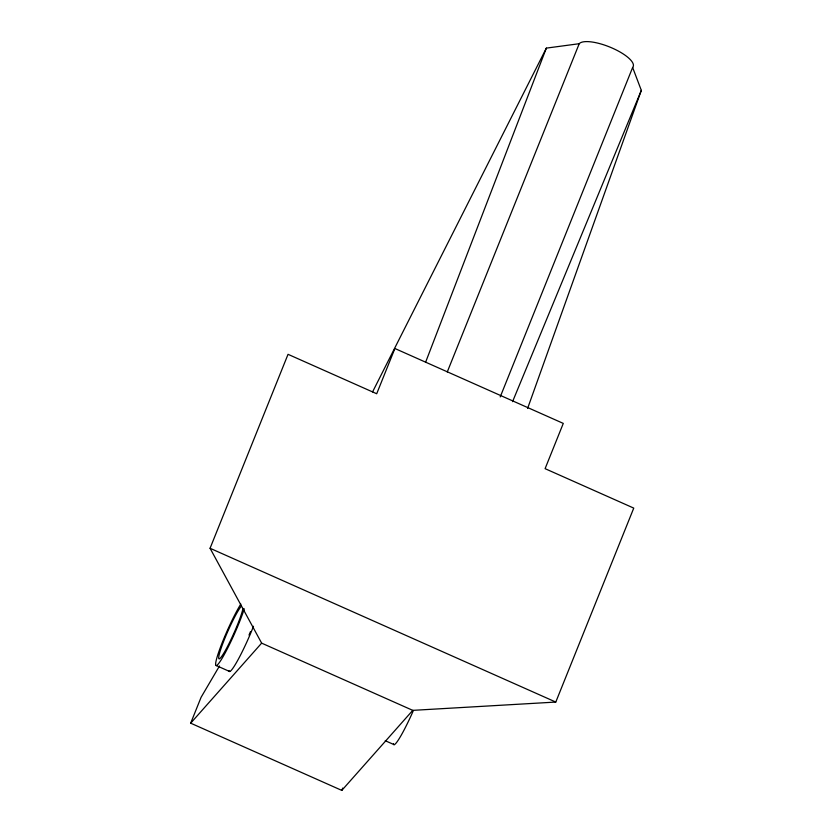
<?xml version="1.0" encoding="UTF-8"?>
<svg xmlns="http://www.w3.org/2000/svg" width="832" height="832" viewBox="0 0 832 832"><rect width="100%" height="100%" fill="white"/><g stroke="black" fill="none" stroke-linecap="round" stroke-linejoin="round"><path stroke-width="1.25" d="M527.613 408.398L641.316 90.366L632.642 67.475A29.411 9.381 21.9 0 0 612.498 48.194A29.411 9.381 21.9 0 0 579.218 43.711L546.354 48.121L372.58 391.893M425.589 362.284L546.354 48.121M210.07 548.278L288.038 354.318L376.698 393.754L394.898 348.504L563.285 423.405L545.095 468.666L633.755 508.102L555.786 702.062L412.766 710.362L261.643 643.136L210.07 548.278L555.786 702.062M412.766 710.362L341.806 790.4L190.684 723.174L201.084 697.31L219.492 665.964M447.273 371.946L579.218 43.711M341.806 790.4L342.753 788.05M500.219 396.916L632.642 67.475M512.564 401.658L641.316 90.366M190.684 723.174L261.643 643.136M216.32 665.579L229.684 671.518M385.258 740.719L394.16 744.682M244.275 608.806A36.764 3.942 -66 0 1 222.539 657.592A36.764 3.942 -66 0 1 218.65 652.257A36.764 3.942 -66 0 1 240.822 604.063M242.996 608.431A29.411 3.151 -66 0 1 225.274 650.645A29.411 3.151 -66 0 1 221.967 645.798A29.411 3.151 -66 0 1 241.394 606.091M250.463 631.623A29.411 3.151 -66 0 1 249.018 635.097M413.4 710.486A36.764 3.942 -66 0 1 393.474 743.683M253.51 626.257A36.764 3.942 -66 0 1 237.713 660.348A36.764 3.942 -66 0 1 228.998 670.519"/></g></svg>
